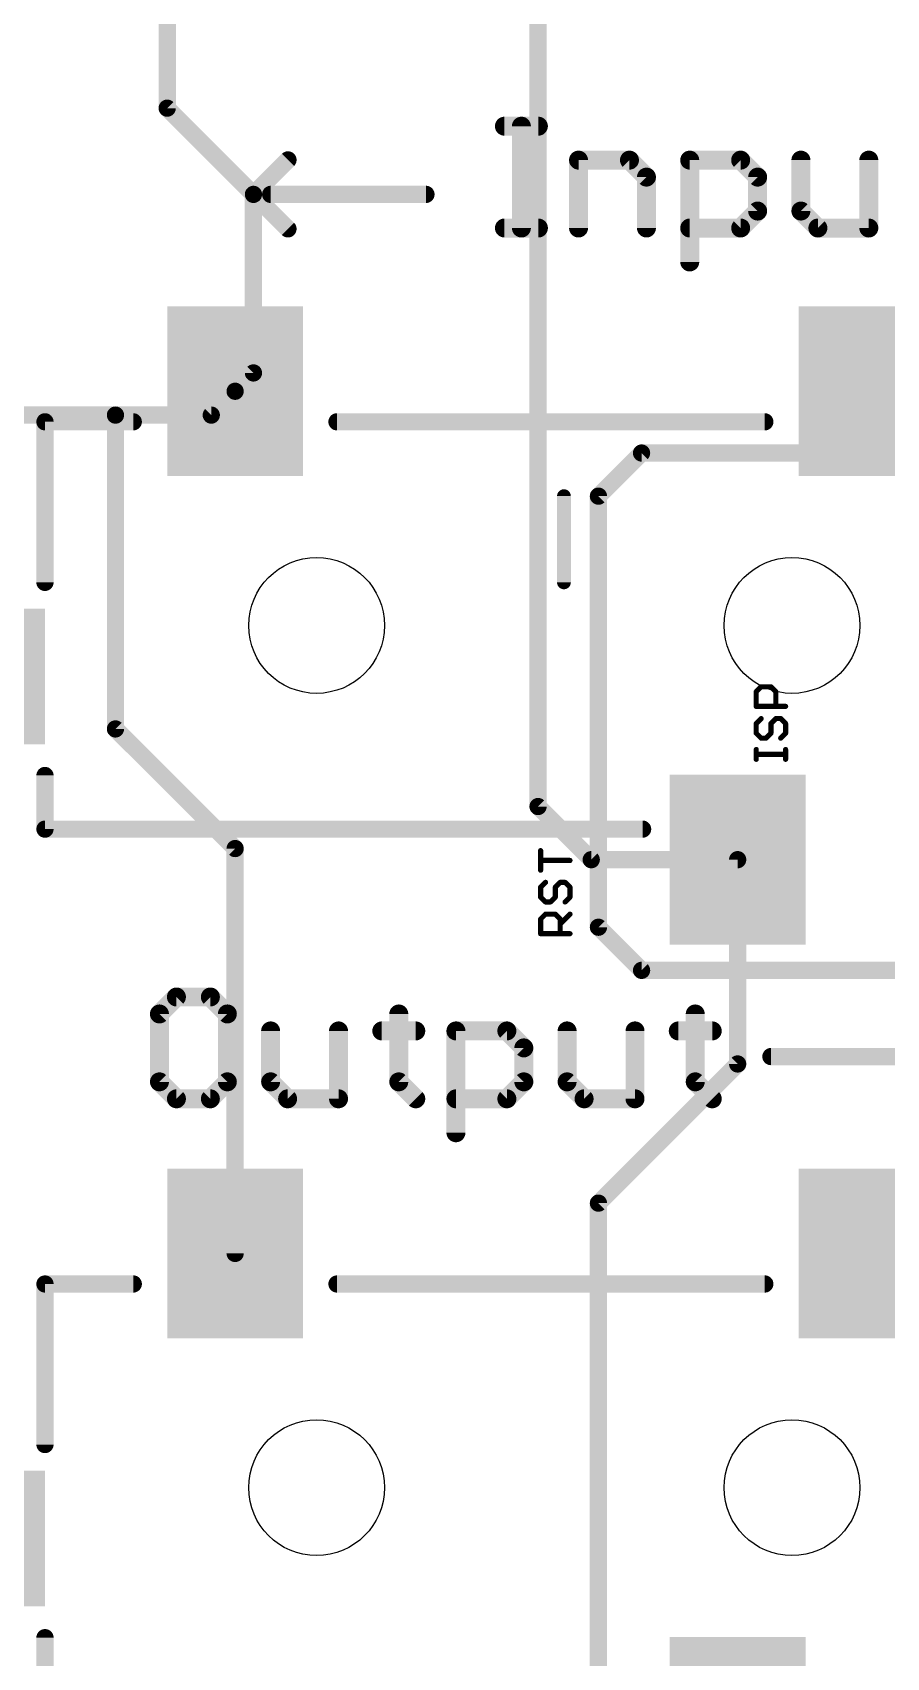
# Model space of a CAD drawing. Extents: x -16 to 96, y -18 to 53.
# Drawn here: x 45.01 to 57.58, y 14.01 to 37.94 of the extents above; entities that cross this region are included whole.
import ezdxf

# ---------------------------------------------------------------- set-up
doc = ezdxf.new("R2010")
doc.units = 0
for name, color, linetype in [('1', 12, 'CONTINUOUS'), ('20', 53, 'CONTINUOUS'), ('21', 41, 'CONTINUOUS'), ('51', 53, 'CONTINUOUS')]:
    doc.layers.add(name, color=color, linetype=linetype)

# ---------------------------------------------------------------- blocks, each defined once
blk = doc.blocks.new('RECT')
blk.add_solid([(-0.5, -0.5), (0.5, -0.5), (-0.5, 0.5), (0.5, 0.5)])

msp = doc.modelspace()

# ---------------------------------------------------------------- linework, layer by layer
at = {"layer": '1', "const_width": 0.254}
for points in [[(46.99, 43.18), (46.99, 36.83)], [(52.451, 26.543), (52.451, 42.799)], [(46.99, 36.83), (48.26, 35.56)], [(48.26, 35.56), (48.26, 32.93)], [(48.26, 32.93), (47.99, 32.66)], [(47.6388, 32.3088), (47.99, 32.66)], [(42.7854, 32.3088), (46.228, 32.3088)], [(46.228, 32.3088), (47.6388, 32.3088)], [(46.228, 27.686), (46.228, 32.3088)], [(47.99, 25.924), (46.228, 27.686)], [(53.234, 25.76), (52.451, 26.543)], [(47.99, 19.96), (47.99, 25.924)], [(55.39, 25.76), (53.234, 25.76)], [(55.39, 25.76), (55.39, 22.751)], [(55.39, 22.751), (53.34, 20.701)], [(53.34, 20.701), (53.34, 13.0556)]]:
    msp.add_lwpolyline(points, dxfattribs=at)
at = {"layer": '1', "const_width": 0.127}
for points in [[(47.0349, 36.8749, 1), (46.9451, 36.7851)], [(46.9265, 36.83, 1), (47.0535, 36.83)], [(48.3235, 35.56, 1), (48.1965, 35.56)], [(48.2151, 35.5151, 1), (48.3049, 35.6049)], [(48.3049, 32.8851, 1), (48.2151, 32.9749)], [(48.1965, 32.93, 1), (48.3235, 32.93)], [(47.9451, 32.7049, 1), (48.0349, 32.6151)], [(48.0349, 32.6151, 1), (47.9451, 32.7049)], [(46.228, 32.3723, 1), (46.228, 32.2453)], [(46.2915, 32.3088, 1), (46.1645, 32.3088)], [(46.228, 32.2453, 1), (46.228, 32.3723)], [(47.5939, 32.3537, 1), (47.6837, 32.2639)], [(47.6388, 32.2453, 1), (47.6388, 32.3723)], [(46.2729, 27.7309, 1), (46.1831, 27.6411)], [(46.1645, 27.686, 1), (46.2915, 27.686)], [(52.4959, 26.5879, 1), (52.4061, 26.4981)], [(52.3875, 26.543, 1), (52.5145, 26.543)], [(48.0535, 25.924, 1), (47.9265, 25.924)], [(47.9451, 25.8791, 1), (48.0349, 25.9689)], [(53.234, 25.8235, 1), (53.234, 25.6965)], [(53.1891, 25.7151, 1), (53.2789, 25.8049)], [(55.4535, 25.76, 1), (55.3265, 25.76)], [(55.39, 25.6965, 1), (55.39, 25.8235)], [(55.3265, 22.751, 1), (55.4535, 22.751)], [(55.4349, 22.7061, 1), (55.3451, 22.7959)], [(53.4035, 20.701, 1), (53.2765, 20.701)], [(53.2951, 20.7459, 1), (53.3849, 20.6561)], [(47.9265, 19.96, 1), (48.0535, 19.96)]]:
    msp.add_lwpolyline(points, format="xyb", dxfattribs=at)
at = {"layer": '20'}
for centre in [(49.19, 29.21), (56.19, 29.21), (49.19, 16.51), (56.19, 16.51)]:
    msp.add_circle(centre, 1, dxfattribs=at)
at = {"layer": '21'}
for points, const_width in [([(51.9557, 36.5646), (52.4557, 36.5646)], 0.2794), ([(52.2057, 35.0647), (52.2057, 36.5646)], 0.2794), ([(48.768, 36.068), (48.26, 35.56)], 0.254), ([(53.0471, 35.0647), (53.0471, 36.0646)], 0.2794), ([(53.0471, 36.0646), (53.7971, 36.0646)], 0.2794), ([(53.7971, 36.0646), (54.0471, 35.8146)], 0.2794), ([(54.6843, 34.5647), (54.6843, 36.0646)], 0.2794), ([(54.6843, 36.0646), (55.4342, 36.0646)], 0.2794), ([(55.4342, 36.0646), (55.6842, 35.8146)], 0.2794), ([(56.3215, 36.0646), (56.3215, 35.3147)], 0.2794), ([(57.3214, 35.0647), (57.3214, 36.0646)], 0.2794), ([(54.0471, 35.8146), (54.0471, 35.0647)], 0.2794), ([(55.6842, 35.8146), (55.6842, 35.3147)], 0.2794), ([(48.26, 35.56), (48.768, 35.052)], 0.254), ([(50.8, 35.56), (48.514, 35.56)], 0.254), ([(55.6842, 35.3147), (55.4342, 35.0647)], 0.2794), ([(56.3215, 35.3147), (56.5714, 35.0647)], 0.2794), ([(51.9557, 35.0647), (52.4557, 35.0647)], 0.2794), ([(55.4342, 35.0647), (54.6843, 35.0647)], 0.2794), ([(56.5714, 35.0647), (57.3214, 35.0647)], 0.2794), ([(45.19, 29.845), (45.19, 32.21)], 0.254), ([(45.19, 32.21), (46.49, 32.21)], 0.254), ([(55.79, 32.21), (49.49, 32.21)], 0.254), ([(45.19, 27.0002), (45.19, 26.21)], 0.254), ([(45.19, 26.21), (53.99, 26.21)], 0.254), ([(47.1257, 23.7376), (46.8757, 23.4876)], 0.2794), ([(47.6256, 23.7376), (47.1257, 23.7376)], 0.2794), ([(47.8756, 23.4876), (47.6256, 23.7376)], 0.2794), ([(46.8757, 23.4876), (46.8757, 22.4877)], 0.2794), ([(47.8756, 22.4877), (47.8756, 23.4876)], 0.2794), ([(50.4, 23.4876), (50.4, 22.4877)], 0.2794), ([(54.7657, 23.4876), (54.7657, 22.4877)], 0.2794), ([(48.5129, 23.2376), (48.5129, 22.4877)], 0.2794), ([(49.5128, 22.2377), (49.5128, 23.2376)], 0.2794), ([(50.15, 23.2376), (50.65, 23.2376)], 0.2794), ([(51.2415, 21.7377), (51.2415, 23.2376)], 0.2794), ([(51.2415, 23.2376), (51.9914, 23.2376)], 0.2794), ([(51.9914, 23.2376), (52.2414, 22.9876)], 0.2794), ([(52.8786, 23.2376), (52.8786, 22.4877)], 0.2794), ([(53.8785, 22.2377), (53.8785, 23.2376)], 0.2794), ([(54.5158, 23.2376), (55.0157, 23.2376)], 0.2794), ([(52.2414, 22.9876), (52.2414, 22.4877)], 0.2794), ([(55.88, 22.86), (58.42, 22.86)], 0.254), ([(46.8757, 22.4877), (47.1257, 22.2377)], 0.2794), ([(47.6256, 22.2377), (47.8756, 22.4877)], 0.2794), ([(48.5129, 22.4877), (48.7628, 22.2377)], 0.2794), ([(50.4, 22.4877), (50.65, 22.2377)], 0.2794), ([(52.2414, 22.4877), (51.9914, 22.2377)], 0.2794), ([(52.8786, 22.4877), (53.1286, 22.2377)], 0.2794), ([(54.7657, 22.4877), (55.0157, 22.2377)], 0.2794), ([(47.1257, 22.2377), (47.6256, 22.2377)], 0.2794), ([(48.7628, 22.2377), (49.5128, 22.2377)], 0.2794), ([(51.9914, 22.2377), (51.2415, 22.2377)], 0.2794), ([(53.1286, 22.2377), (53.8785, 22.2377)], 0.2794), ([(45.19, 17.145), (45.19, 19.51)], 0.254), ([(45.19, 19.51), (46.49, 19.51)], 0.254), ([(55.79, 19.51), (49.49, 19.51)], 0.254), ([(45.19, 14.3002), (45.19, 13.51)], 0.254)]:
    msp.add_lwpolyline(points, dxfattribs=dict(at, const_width=const_width))
for points, const_width in [([(51.9557, 36.6344, 1), (51.9557, 36.4947)], 0.1397), ([(52.2755, 36.5646, 1), (52.1358, 36.5646)], 0.1397), ([(52.4557, 36.4947, 1), (52.4557, 36.6344)], 0.1397), ([(48.8129, 36.0231, 1), (48.7231, 36.1129)], 0.127), ([(53.0471, 36.1345, 1), (53.0471, 35.9948)], 0.1397), ([(53.117, 36.0646, 1), (52.9773, 36.0646)], 0.1397), ([(53.8465, 36.114, 1), (53.7477, 36.0152)], 0.1397), ([(53.7971, 35.9948, 1), (53.7971, 36.1345)], 0.1397), ([(54.6843, 36.1345, 1), (54.6843, 35.9948)], 0.1397), ([(54.7541, 36.0646, 1), (54.6144, 36.0646)], 0.1397), ([(55.4836, 36.114, 1), (55.3848, 36.0152)], 0.1397), ([(55.4342, 35.9948, 1), (55.4342, 36.1345)], 0.1397), ([(56.3913, 36.0646, 1), (56.2516, 36.0646)], 0.1397), ([(57.3912, 36.0646, 1), (57.2515, 36.0646)], 0.1397), ([(54.1169, 35.8146, 1), (53.9772, 35.8146)], 0.1397), ([(53.9977, 35.7652, 1), (54.0964, 35.864)], 0.1397), ([(55.7541, 35.8146, 1), (55.6144, 35.8146)], 0.1397), ([(55.6348, 35.7652, 1), (55.7336, 35.864)], 0.1397), ([(48.3049, 35.6049, 1), (48.2151, 35.5151)], 0.127), ([(48.2151, 35.6049, 1), (48.3049, 35.5151)], 0.127), ([(48.514, 35.6235, 1), (48.514, 35.4965)], 0.127), ([(50.8, 35.4965, 1), (50.8, 35.6235)], 0.127), ([(55.7336, 35.2653, 1), (55.6348, 35.3641)], 0.1397), ([(56.3708, 35.3641, 1), (56.2721, 35.2653)], 0.1397), ([(51.9557, 35.1346, 1), (51.9557, 34.9948)], 0.1397), ([(52.4557, 34.9948, 1), (52.4557, 35.1346)], 0.1397), ([(54.6843, 35.1346, 1), (54.6843, 34.9948)], 0.1397), ([(55.4342, 34.9948, 1), (55.4342, 35.1346)], 0.1397), ([(55.6144, 35.3147, 1), (55.7541, 35.3147)], 0.1397), ([(56.2516, 35.3147, 1), (56.3913, 35.3147)], 0.1397), ([(56.5714, 35.1346, 1), (56.5714, 34.9948)], 0.1397), ([(57.3214, 34.9948, 1), (57.3214, 35.1346)], 0.1397), ([(48.7231, 35.0071, 1), (48.8129, 35.0969)], 0.127), ([(52.1358, 35.0647, 1), (52.2755, 35.0647)], 0.1397), ([(52.9773, 35.0647, 1), (53.117, 35.0647)], 0.1397), ([(53.9772, 35.0647, 1), (54.1169, 35.0647)], 0.1397), ([(55.3848, 35.1141, 1), (55.4836, 35.0153)], 0.1397), ([(56.522, 35.0153, 1), (56.6208, 35.1141)], 0.1397), ([(57.2515, 35.0647, 1), (57.3912, 35.0647)], 0.1397), ([(54.6144, 34.5647, 1), (54.7541, 34.5647)], 0.1397), ([(45.2535, 32.21, 1), (45.1265, 32.21)], 0.127), ([(45.19, 32.2735, 1), (45.19, 32.1465)], 0.127), ([(46.49, 32.1465, 1), (46.49, 32.2735)], 0.127), ([(49.49, 32.2735, 1), (49.49, 32.1465)], 0.127), ([(55.79, 32.1465, 1), (55.79, 32.2735)], 0.127), ([(45.1265, 29.845, 1), (45.2535, 29.845)], 0.127), ([(45.2535, 27.0002, 1), (45.1265, 27.0002)], 0.127), ([(45.19, 26.2735, 1), (45.19, 26.1465)], 0.127), ([(53.99, 26.1465, 1), (53.99, 26.2735)], 0.127), ([(45.1265, 26.21, 1), (45.2535, 26.21)], 0.127), ([(47.1257, 23.8074, 1), (47.1257, 23.6677)], 0.1397), ([(47.1751, 23.6882, 1), (47.0763, 23.787)], 0.1397), ([(47.675, 23.787, 1), (47.5762, 23.6882)], 0.1397), ([(47.6256, 23.6677, 1), (47.6256, 23.8074)], 0.1397), ([(46.9456, 23.4876, 1), (46.8058, 23.4876)], 0.1397), ([(46.8263, 23.537, 1), (46.9251, 23.4382)], 0.1397), ([(47.9455, 23.4876, 1), (47.8058, 23.4876)], 0.1397), ([(47.8262, 23.4382, 1), (47.925, 23.537)], 0.1397), ([(50.4698, 23.4876, 1), (50.3301, 23.4876)], 0.1397), ([(54.8356, 23.4876, 1), (54.6959, 23.4876)], 0.1397), ([(48.5827, 23.2376, 1), (48.443, 23.2376)], 0.1397), ([(49.5826, 23.2376, 1), (49.4429, 23.2376)], 0.1397), ([(50.15, 23.3075, 1), (50.15, 23.1678)], 0.1397), ([(50.65, 23.1678, 1), (50.65, 23.3075)], 0.1397), ([(51.3113, 23.2376, 1), (51.1716, 23.2376)], 0.1397), ([(51.2415, 23.3075, 1), (51.2415, 23.1678)], 0.1397), ([(52.0408, 23.287, 1), (51.942, 23.1882)], 0.1397), ([(51.9914, 23.1678, 1), (51.9914, 23.3075)], 0.1397), ([(52.9485, 23.2376, 1), (52.8088, 23.2376)], 0.1397), ([(53.9484, 23.2376, 1), (53.8087, 23.2376)], 0.1397), ([(54.5158, 23.3075, 1), (54.5158, 23.1678)], 0.1397), ([(55.0157, 23.1678, 1), (55.0157, 23.3075)], 0.1397), ([(52.3112, 22.9876, 1), (52.1715, 22.9876)], 0.1397), ([(52.192, 22.9382, 1), (52.2908, 23.037)], 0.1397), ([(55.88, 22.9235, 1), (55.88, 22.7965)], 0.127), ([(46.8058, 22.4877, 1), (46.9456, 22.4877)], 0.1397), ([(46.9251, 22.5371, 1), (46.8263, 22.4383)], 0.1397), ([(47.8058, 22.4877, 1), (47.9455, 22.4877)], 0.1397), ([(47.925, 22.4383, 1), (47.8262, 22.5371)], 0.1397), ([(48.443, 22.4877, 1), (48.5827, 22.4877)], 0.1397), ([(48.5622, 22.5371, 1), (48.4635, 22.4383)], 0.1397), ([(50.3301, 22.4877, 1), (50.4698, 22.4877)], 0.1397), ([(50.4494, 22.5371, 1), (50.3506, 22.4383)], 0.1397), ([(52.1715, 22.4877, 1), (52.3112, 22.4877)], 0.1397), ([(52.2908, 22.4383, 1), (52.192, 22.5371)], 0.1397), ([(52.928, 22.5371, 1), (52.8292, 22.4383)], 0.1397), ([(52.8088, 22.4877, 1), (52.9485, 22.4877)], 0.1397), ([(54.8151, 22.5371, 1), (54.7163, 22.4383)], 0.1397), ([(54.6959, 22.4877, 1), (54.8356, 22.4877)], 0.1397), ([(47.1257, 22.3075, 1), (47.1257, 22.1679)], 0.1397), ([(47.0763, 22.1883, 1), (47.1751, 22.2871)], 0.1397), ([(47.5762, 22.2871, 1), (47.675, 22.1883)], 0.1397), ([(47.6256, 22.1679, 1), (47.6256, 22.3075)], 0.1397), ([(48.7628, 22.3075, 1), (48.7628, 22.1679)], 0.1397), ([(48.7134, 22.1883, 1), (48.8122, 22.2871)], 0.1397), ([(49.4429, 22.2377, 1), (49.5826, 22.2377)], 0.1397), ([(49.5128, 22.1679, 1), (49.5128, 22.3075)], 0.1397), ([(50.6006, 22.1883, 1), (50.6994, 22.2871)], 0.1397), ([(51.2415, 22.3075, 1), (51.2415, 22.1679)], 0.1397), ([(51.942, 22.2871, 1), (52.0408, 22.1883)], 0.1397), ([(51.9914, 22.1679, 1), (51.9914, 22.3075)], 0.1397), ([(53.1286, 22.3075, 1), (53.1286, 22.1679)], 0.1397), ([(53.0792, 22.1883, 1), (53.178, 22.2871)], 0.1397), ([(53.8087, 22.2377, 1), (53.9484, 22.2377)], 0.1397), ([(53.8785, 22.1679, 1), (53.8785, 22.3075)], 0.1397), ([(54.9663, 22.1883, 1), (55.0651, 22.2871)], 0.1397), ([(51.1716, 21.7377, 1), (51.3113, 21.7377)], 0.1397), ([(45.2535, 19.51, 1), (45.1265, 19.51)], 0.127), ([(45.19, 19.5735, 1), (45.19, 19.4465)], 0.127), ([(46.49, 19.4465, 1), (46.49, 19.5735)], 0.127), ([(49.49, 19.5735, 1), (49.49, 19.4465)], 0.127), ([(55.79, 19.4465, 1), (55.79, 19.5735)], 0.127), ([(45.1265, 17.145, 1), (45.2535, 17.145)], 0.127), ([(45.2535, 14.3002, 1), (45.1265, 14.3002)], 0.127)]:
    msp.add_lwpolyline(points, format="xyb", dxfattribs=dict(at, const_width=const_width))
at = {"layer": '51'}
for points, const_width in [([(53.34, 31.115), (53.975, 31.75)], 0.254), ([(53.975, 31.75), (57.785, 31.75)], 0.254), ([(52.832, 29.845), (52.832, 31.115)], 0.2032), ([(53.34, 24.765), (53.34, 31.115)], 0.254), ([(55.6637, 28.2344), (55.7358, 28.3065)], 0.0762), ([(55.6637, 28.0183), (55.6637, 28.2344)], 0.0762), ([(55.7358, 28.3065), (55.8798, 28.3065)], 0.0762), ([(55.8798, 28.3065), (55.9518, 28.2344)], 0.0762), ([(55.9518, 28.2344), (55.9518, 28.0183)], 0.0762), ([(56.0959, 28.0183), (55.6637, 28.0183)], 0.0762), ([(55.7358, 27.8387), (55.6637, 27.7667)], 0.0762), ([(55.6637, 27.7667), (55.6637, 27.6226)], 0.0762), ([(55.8798, 27.7667), (55.9518, 27.8387)], 0.0762), ([(55.8798, 27.6226), (55.8798, 27.7667)], 0.0762), ([(55.9518, 27.8387), (56.0239, 27.8387)], 0.0762), ([(56.0239, 27.8387), (56.0959, 27.7667)], 0.0762), ([(56.0959, 27.7667), (56.0959, 27.6226)], 0.0762), ([(55.6637, 27.6226), (55.7358, 27.5506)], 0.0762), ([(55.7358, 27.5506), (55.8078, 27.5506)], 0.0762), ([(55.8078, 27.5506), (55.8798, 27.6226)], 0.0762), ([(56.0959, 27.6226), (56.0239, 27.5506)], 0.0762), ([(55.6637, 27.2387), (55.6637, 27.3828)], 0.0762), ([(56.0959, 27.3108), (55.6637, 27.3108)], 0.0762), ([(56.0959, 27.2387), (56.0959, 27.3828)], 0.0762), ([(52.4887, 25.6053), (52.4887, 25.8935)], 0.0762), ([(52.9209, 25.7494), (52.4887, 25.7494)], 0.0762), ([(52.5608, 25.4257), (52.4887, 25.3537)], 0.0762), ([(52.4887, 25.3537), (52.4887, 25.2096)], 0.0762), ([(52.7048, 25.3537), (52.7768, 25.4257)], 0.0762), ([(52.7048, 25.2096), (52.7048, 25.3537)], 0.0762), ([(52.7768, 25.4257), (52.8489, 25.4257)], 0.0762), ([(52.8489, 25.4257), (52.9209, 25.3537)], 0.0762), ([(52.9209, 25.3537), (52.9209, 25.2096)], 0.0762), ([(52.4887, 25.2096), (52.5608, 25.1376)], 0.0762), ([(52.5608, 25.1376), (52.6328, 25.1376)], 0.0762), ([(52.6328, 25.1376), (52.7048, 25.2096)], 0.0762), ([(52.9209, 25.2096), (52.8489, 25.1376)], 0.0762), ([(52.4887, 24.8859), (52.5608, 24.9579)], 0.0762), ([(52.4887, 24.6698), (52.4887, 24.8859)], 0.0762), ([(52.5608, 24.9579), (52.7048, 24.9579)], 0.0762), ([(52.7048, 24.9579), (52.7768, 24.8859)], 0.0762), ([(52.7768, 24.8139), (52.9209, 24.9579)], 0.0762), ([(52.7768, 24.8859), (52.7768, 24.6698)], 0.0762), ([(52.9209, 24.6698), (52.4887, 24.6698)], 0.0762), ([(53.975, 24.13), (53.34, 24.765)], 0.254), ([(57.785, 24.13), (53.975, 24.13)], 0.254)]:
    msp.add_lwpolyline(points, dxfattribs=dict(at, const_width=const_width))
for points, const_width in [([(53.975, 31.8135, 1), (53.975, 31.6865)], 0.127), ([(54.0199, 31.7051, 1), (53.9301, 31.7949)], 0.127), ([(52.8828, 31.115, 1), (52.7812, 31.115)], 0.1016), ([(53.4035, 31.115, 1), (53.2765, 31.115)], 0.127), ([(53.2951, 31.1599, 1), (53.3849, 31.0701)], 0.127), ([(52.7812, 29.845, 1), (52.8828, 29.845)], 0.1016), ([(55.6828, 28.2344, 1), (55.6447, 28.2344)], 0.0381), ([(55.6503, 28.2479, 1), (55.6772, 28.221)], 0.0381), ([(55.7358, 28.3255, 1), (55.7358, 28.2874)], 0.0381), ([(55.7492, 28.293, 1), (55.7223, 28.3199)], 0.0381), ([(55.8933, 28.3199, 1), (55.8663, 28.293)], 0.0381), ([(55.8798, 28.2874, 1), (55.8798, 28.3255)], 0.0381), ([(55.9709, 28.2344, 1), (55.9328, 28.2344)], 0.0381), ([(55.9384, 28.221, 1), (55.9653, 28.2479)], 0.0381), ([(55.6637, 28.0374, 1), (55.6637, 27.9993)], 0.0381), ([(55.6447, 28.0183, 1), (55.6828, 28.0183)], 0.0381), ([(55.9328, 28.0183, 1), (55.9709, 28.0183)], 0.0381), ([(56.0959, 27.9993, 1), (56.0959, 28.0374)], 0.0381), ([(55.6828, 27.7667, 1), (55.6447, 27.7667)], 0.0381), ([(55.6503, 27.7801, 1), (55.6772, 27.7532)], 0.0381), ([(55.7492, 27.8252, 1), (55.7223, 27.8522)], 0.0381), ([(55.8989, 27.7667, 1), (55.8608, 27.7667)], 0.0381), ([(55.8663, 27.7801, 1), (55.8933, 27.7532)], 0.0381), ([(55.9518, 27.8577, 1), (55.9518, 27.8196)], 0.0381), ([(55.9653, 27.8252, 1), (55.9384, 27.8522)], 0.0381), ([(56.0373, 27.8522, 1), (56.0104, 27.8252)], 0.0381), ([(56.0239, 27.8196, 1), (56.0239, 27.8577)], 0.0381), ([(56.115, 27.7667, 1), (56.0769, 27.7667)], 0.0381), ([(56.0824, 27.7532, 1), (56.1094, 27.7801)], 0.0381), ([(55.6772, 27.6361, 1), (55.6503, 27.6091)], 0.0381), ([(55.6447, 27.6226, 1), (55.6828, 27.6226)], 0.0381), ([(55.7358, 27.5696, 1), (55.7358, 27.5315)], 0.0381), ([(55.7223, 27.5371, 1), (55.7492, 27.564)], 0.0381), ([(55.7943, 27.564, 1), (55.8213, 27.5371)], 0.0381), ([(55.8078, 27.5315, 1), (55.8078, 27.5696)], 0.0381), ([(55.8608, 27.6226, 1), (55.8989, 27.6226)], 0.0381), ([(55.8933, 27.6091, 1), (55.8663, 27.6361)], 0.0381), ([(56.0104, 27.564, 1), (56.0373, 27.5371)], 0.0381), ([(56.0769, 27.6226, 1), (56.115, 27.6226)], 0.0381), ([(56.1094, 27.6091, 1), (56.0824, 27.6361)], 0.0381), ([(55.6637, 27.3298, 1), (55.6637, 27.2917)], 0.0381), ([(55.6828, 27.3828, 1), (55.6447, 27.3828)], 0.0381), ([(56.115, 27.3828, 1), (56.0769, 27.3828)], 0.0381), ([(56.0959, 27.2917, 1), (56.0959, 27.3298)], 0.0381), ([(55.6447, 27.2387, 1), (55.6828, 27.2387)], 0.0381), ([(56.0769, 27.2387, 1), (56.115, 27.2387)], 0.0381), ([(52.5078, 25.8935, 1), (52.4697, 25.8935)], 0.0381), ([(52.4887, 25.7684, 1), (52.4887, 25.7303)], 0.0381), ([(52.4697, 25.6053, 1), (52.5078, 25.6053)], 0.0381), ([(52.9209, 25.7303, 1), (52.9209, 25.7684)], 0.0381), ([(52.5078, 25.3537, 1), (52.4697, 25.3537)], 0.0381), ([(52.4753, 25.3671, 1), (52.5022, 25.3402)], 0.0381), ([(52.5742, 25.4122, 1), (52.5473, 25.4392)], 0.0381), ([(52.6913, 25.3671, 1), (52.7183, 25.3402)], 0.0381), ([(52.7239, 25.3537, 1), (52.6858, 25.3537)], 0.0381), ([(52.7768, 25.4447, 1), (52.7768, 25.4066)], 0.0381), ([(52.7903, 25.4122, 1), (52.7634, 25.4392)], 0.0381), ([(52.8623, 25.4392, 1), (52.8354, 25.4122)], 0.0381), ([(52.8489, 25.4066, 1), (52.8489, 25.4447)], 0.0381), ([(52.94, 25.3537, 1), (52.9019, 25.3537)], 0.0381), ([(52.9074, 25.3402, 1), (52.9344, 25.3671)], 0.0381), ([(52.5022, 25.2231, 1), (52.4753, 25.1961)], 0.0381), ([(52.4697, 25.2096, 1), (52.5078, 25.2096)], 0.0381), ([(52.5608, 25.1566, 1), (52.5608, 25.1185)], 0.0381), ([(52.5473, 25.1241, 1), (52.5742, 25.1511)], 0.0381), ([(52.6193, 25.1511, 1), (52.6463, 25.1241)], 0.0381), ([(52.6328, 25.1185, 1), (52.6328, 25.1566)], 0.0381), ([(52.6858, 25.2096, 1), (52.7239, 25.2096)], 0.0381), ([(52.7183, 25.1961, 1), (52.6913, 25.2231)], 0.0381), ([(52.8354, 25.1511, 1), (52.8623, 25.1241)], 0.0381), ([(52.9019, 25.2096, 1), (52.94, 25.2096)], 0.0381), ([(52.9344, 25.1961, 1), (52.9074, 25.2231)], 0.0381), ([(52.4753, 24.8994, 1), (52.5022, 24.8724)], 0.0381), ([(52.5078, 24.8859, 1), (52.4697, 24.8859)], 0.0381), ([(52.5608, 24.977, 1), (52.5608, 24.9389)], 0.0381), ([(52.5742, 24.9445, 1), (52.5473, 24.9714)], 0.0381), ([(52.7183, 24.9714, 1), (52.6913, 24.9445)], 0.0381), ([(52.7048, 24.9389, 1), (52.7048, 24.977)], 0.0381), ([(52.7959, 24.8859, 1), (52.7578, 24.8859)], 0.0381), ([(52.7634, 24.8724, 1), (52.7903, 24.8994)], 0.0381), ([(52.9344, 24.9445, 1), (52.9074, 24.9714)], 0.0381), ([(52.4887, 24.6889, 1), (52.4887, 24.6508)], 0.0381), ([(52.4697, 24.6698, 1), (52.5078, 24.6698)], 0.0381), ([(52.7634, 24.8273, 1), (52.7903, 24.8004)], 0.0381), ([(52.7578, 24.6698, 1), (52.7959, 24.6698)], 0.0381), ([(52.9209, 24.6508, 1), (52.9209, 24.6889)], 0.0381), ([(53.3849, 24.8099, 1), (53.2951, 24.7201)], 0.127), ([(53.2765, 24.765, 1), (53.4035, 24.765)], 0.127), ([(53.975, 24.1935, 1), (53.975, 24.0665)], 0.127), ([(53.9301, 24.0851, 1), (54.0199, 24.1749)], 0.127)]:
    msp.add_lwpolyline(points, format="xyb", dxfattribs=dict(at, const_width=const_width))

# ---------------------------------------------------------------- block references
at = {"layer": '1', "xscale": 2, "yscale": 2.5}
for p, rotation in [((47.99, 32.66), 180), ((57.29, 32.66), 180), ((43.94, 28.46), 270), ((55.39, 25.76), 180), ((47.99, 19.96), 180), ((57.29, 19.96), 180), ((43.94, 15.76), 270), ((55.39, 13.06), 180)]:
    msp.add_blockref('RECT', p, dxfattribs=dict(at, rotation=rotation))

doc.saveas('drawing.dxf')
